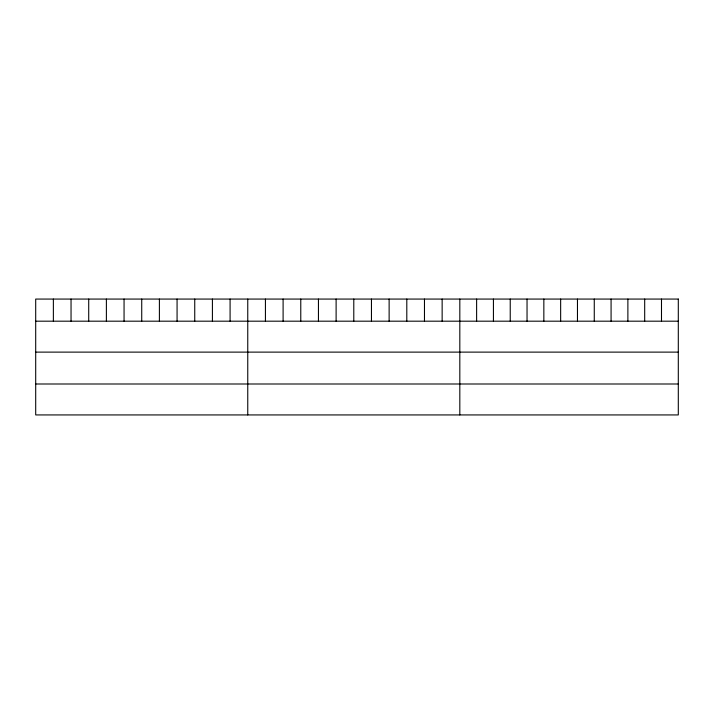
<?xml version="1.0" encoding="UTF-8"?>
<svg xmlns="http://www.w3.org/2000/svg" width="714" height="714" viewBox="0 0 714 714"><rect width="100%" height="100%" fill="white"/><g stroke="black" fill="none" stroke-linecap="round" stroke-linejoin="round"><path stroke-width="1.07" d="M35.7 321.184L678.3 321.184M35.7 352.118L678.3 352.118M35.7 383.998L678.3 383.998M661.494 299.068L661.494 321.184M644.688 299.068L644.688 321.184M627.883 299.068L627.883 321.184M611.077 299.068L611.077 321.184M594.271 299.068L594.271 321.184M577.465 299.068L577.465 321.184M560.651 299.068L560.651 321.184M543.845 299.068L543.845 321.184M527.039 299.068L527.039 321.184M510.233 299.068L510.233 321.184M493.428 299.068L493.428 321.184M476.622 299.068L476.622 321.184M459.816 299.068L459.816 414.932M442.144 299.068L442.144 321.184M424.473 299.068L424.473 321.184M406.801 299.068L406.801 321.184M389.13 299.068L389.13 321.184M371.458 299.068L371.458 321.184M353.787 299.068L353.787 321.184M336.115 299.068L336.115 321.184M318.444 299.068L318.444 321.184M300.772 299.068L300.772 321.184M283.101 299.068L283.101 321.184M265.429 299.068L265.429 321.184M247.758 299.068L247.758 414.932M230.087 299.068L230.087 321.184M212.415 299.068L212.415 321.184M194.743 299.068L194.743 321.184M177.072 299.068L177.072 321.184M159.4 299.068L159.4 321.184M141.729 299.068L141.729 321.184M124.057 299.068L124.057 321.184M106.386 299.068L106.386 321.184M88.715 299.068L88.715 321.184M71.043 299.068L71.043 321.184M53.371 299.068L53.371 321.184M678.3 299.068L35.7 299.068L35.7 414.932L678.3 414.932L678.3 299.068"/></g></svg>
